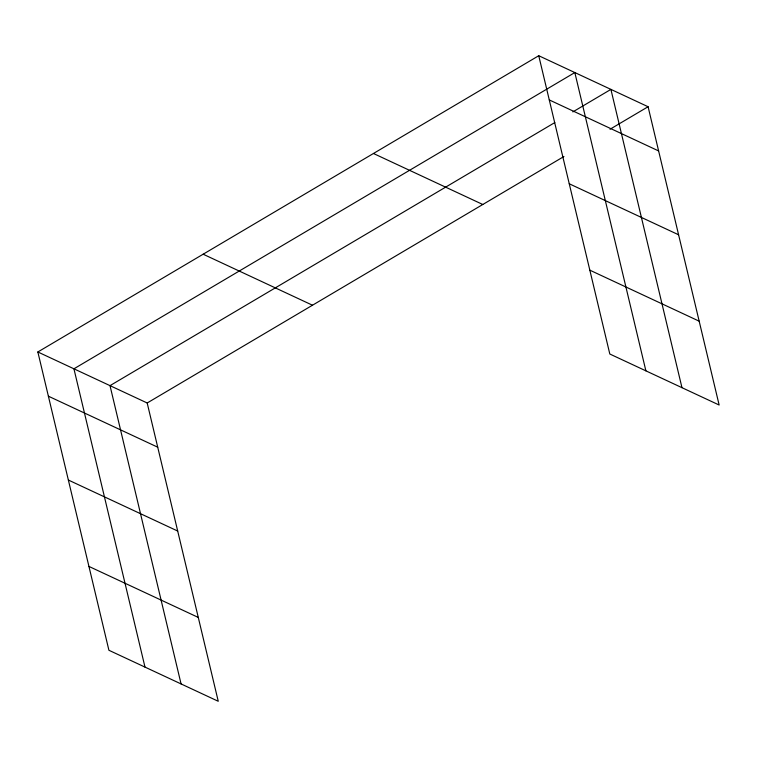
<?xml version="1.0" encoding="UTF-8"?>
<svg xmlns="http://www.w3.org/2000/svg" width="757" height="757" viewBox="0 0 757 757"><rect width="100%" height="100%" fill="white"/><g stroke="black" fill="none" stroke-linecap="round" stroke-linejoin="round"><path stroke-width="1.14" d="M37.85 351.977L147.189 402.989L218.253 701.275L108.913 650.272L37.85 351.977L538.747 55.725L648.087 106.728L719.15 405.023L609.811 354.011L538.747 55.725M554.815 122.568L110.011 385.644L181.074 683.94M572.841 111.904L610.908 89.392L681.972 387.679M147.189 402.989L563.937 156.5M610.019 129.248L648.087 106.728M549.279 99.924L658.618 150.936M569.255 183.771L678.594 234.784M373.447 153.482L482.796 204.494M589.835 270.164L699.175 321.176M203.15 254.21L312.49 305.222M48.382 396.185L157.721 447.198M68.357 480.033L177.696 531.045M88.938 566.425L198.277 617.428M645.891 370.845L574.828 72.558L73.931 368.81L144.994 667.106"/></g></svg>
